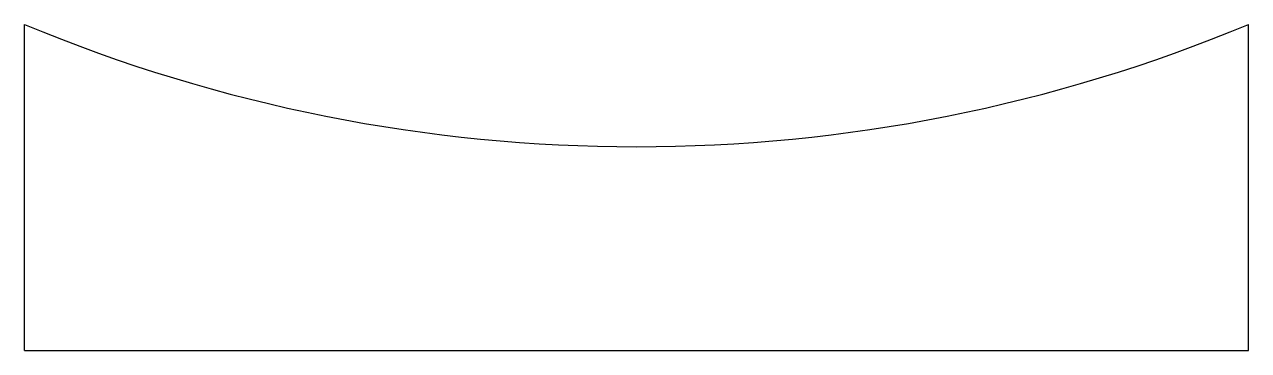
# Model space of a CAD drawing. Header units: metres. Extents: x -0.3 to 0, y 0 to 0.08.
import ezdxf

# ---------------------------------------------------------------- set-up
doc = ezdxf.new("R2010")
doc.units = ezdxf.units.M

msp = doc.modelspace()

# ---------------------------------------------------------------- linework, layer by layer
for p, q in [((-0.2999999999999997, -1.13686837721616e-16), (-0.2999999999999997, 0.07999999999999989)), ((1.70530256582424e-16, -1.13686837721616e-16), (1.70530256582424e-16, 0.07999999999999989)), ((-0.2999999999999998, -1.13686837721616e-16), (2.273736754432321e-16, -1.13686837721616e-16))]:
    msp.add_line(p, q)
msp.add_arc((-0.15, 0.4399999999999981), 0.3899999999999982, 247.3801350519595, 292.6198649480405)

doc.saveas('drawing.dxf')
